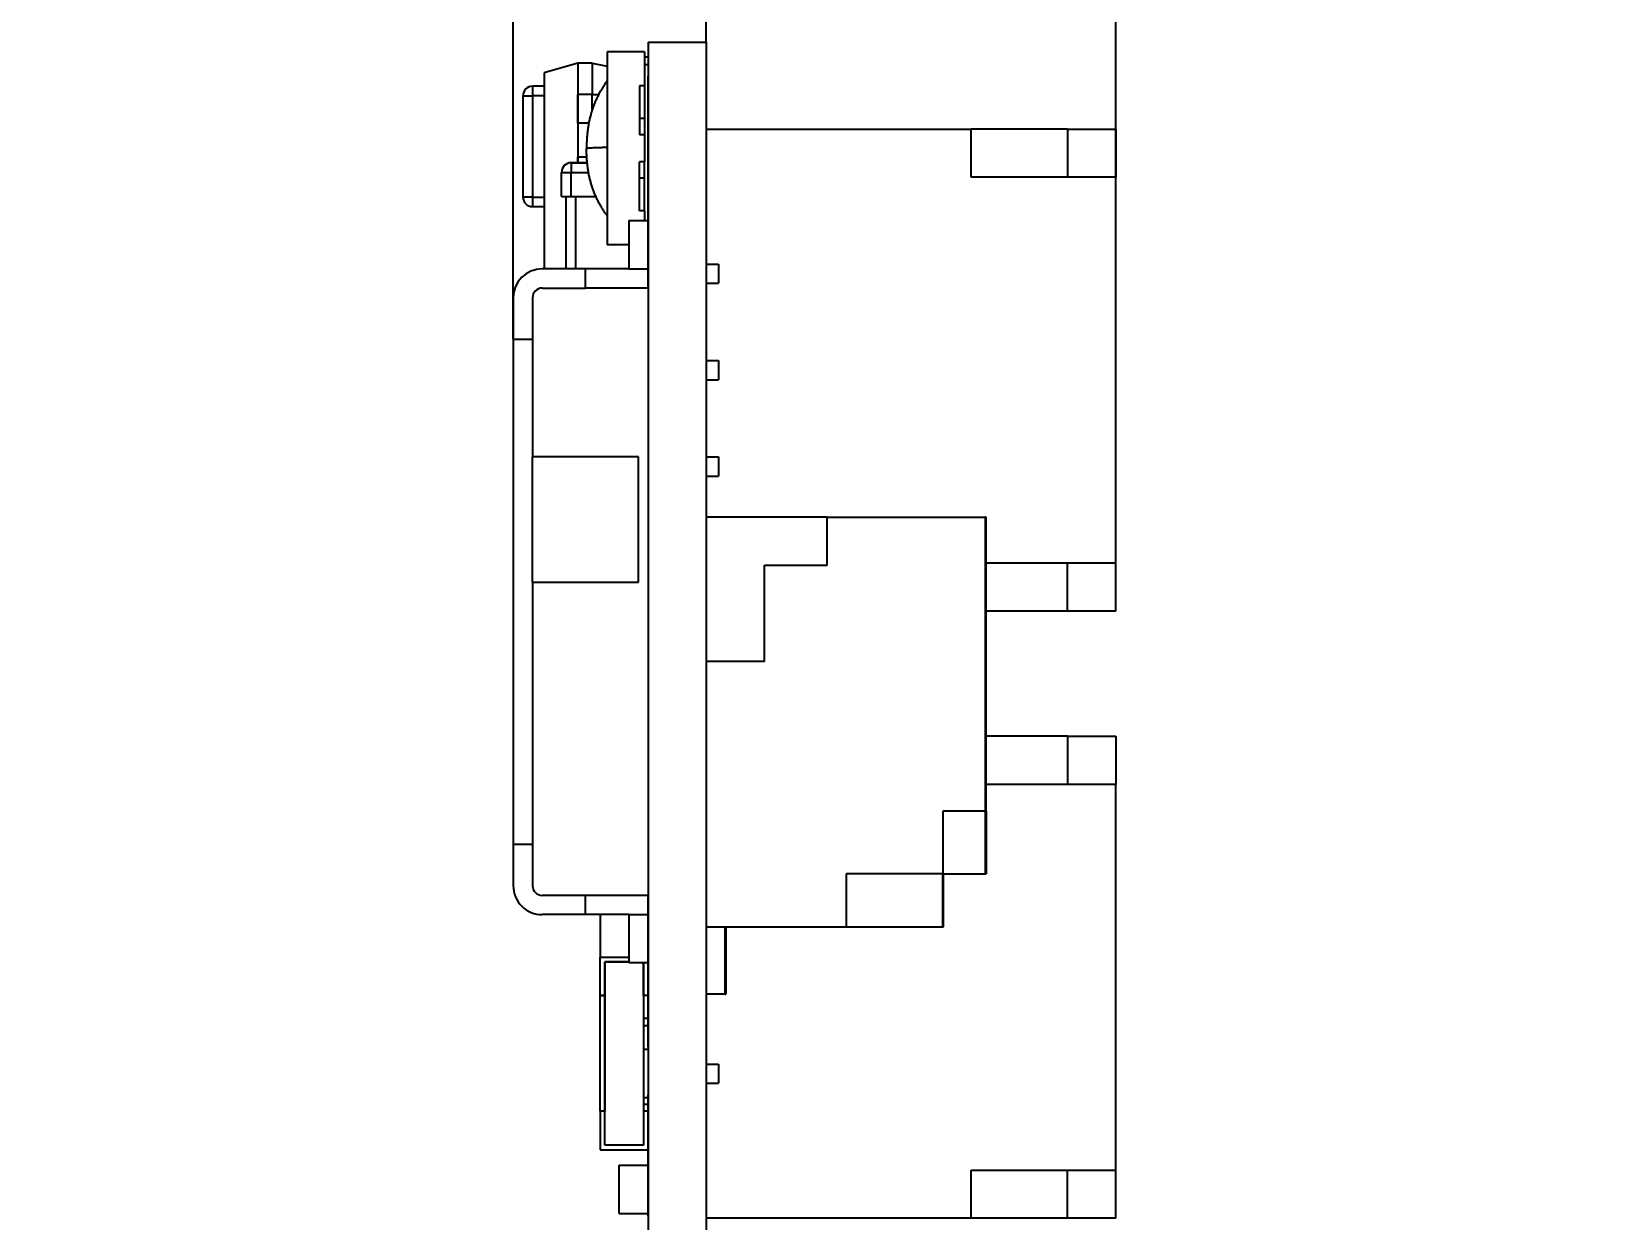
# Model space of a CAD drawing. Extents: x 89.7 to 173.2, y 85.9 to 138.5.
# Drawn here: x 156.97 to 173.22, y 110.72 to 123.06 of the extents above; entities that cross this region are included whole.
import ezdxf
from ezdxf.enums import TextEntityAlignment as Align

# ---------------------------------------------------------------- set-up
doc = ezdxf.new("R2010")
doc.units = 0
doc.layers.get('0').update_dxf_attribs({"linetype": 'CONTINUOUS'})
for name, color, linetype in [('Dimension008', 7, 'CONTINUOUS'), ('Dimension009', 7, 'CONTINUOUS'), ('View004', 7, 'CONTINUOUS')]:
    doc.layers.add(name, color=color, linetype=linetype)
doc.styles.get("Standard").update_dxf_attribs({"font": 'arial.ttf'})
doc.dimstyles.get("Standard").update_dxf_attribs({"dimscale": 0, "dimtxt": 2.5, "dimasz": 2.5, "dimexe": 1.25, "dimexo": 0.625, "dimtad": 1, "dimtxsty": 'STANDARD', "dimcen": 2.5, "dimazin": 3, "dimtfac": 1, "dimtmove": 0, "dimatfit": 3})

# ---------------------------------------------------------------- blocks, each defined once
blk = doc.blocks.new('*Dimension008')
at = {"color": 0}
for points in [[(158.975, 131.116), (158.975, 130.282), (163.975, 130.699)], [(173.225, 131.116), (173.225, 130.282), (168.225, 130.699)]]:
    blk.add_solid(points, dxfattribs=at)
at = {"layer": 'Dimension008'}
for p, q in [((163.975, 122.95), (163.975, 130.699)), ((168.225, 130.699), (163.975, 130.699)), ((168.225, 121.55), (168.225, 130.699))]:
    blk.add_line(p, q, dxfattribs=at)
blk.add_text('4.25', height=3.5, dxfattribs=at).set_placement((164.536, 130.699), align=Align.CENTER)
blk = doc.blocks.new('*Dimension009')
at = {"color": 0}
for points in [[(156.975, 135.367), (156.975, 134.533), (161.975, 134.95)], [(173.225, 135.367), (173.225, 134.533), (168.225, 134.95)]]:
    blk.add_solid(points, dxfattribs=at)
at = {"layer": 'Dimension009'}
for p, q in [((161.975, 119.87), (161.975, 134.95)), ((168.225, 134.95), (161.975, 134.95)), ((168.225, 119.87), (168.225, 134.95))]:
    blk.add_line(p, q, dxfattribs=at)
blk.add_text('6.25', height=3.5, dxfattribs=at).set_placement((165.1, 134.95), align=Align.CENTER)

msp = doc.modelspace()

# ---------------------------------------------------------------- linework, layer by layer
at = {"layer": 'View004'}
for p, q in [((163.375, 122.95), (163.975, 122.95)), ((163.375, 122.95), (163.375, 109.35)), ((163.375, 122.95), (163.975, 122.95)), ((163.375, 122.95), (163.375, 109.35)), ((163.375, 122.95), (163.375, 109.35)), ((163.975, 122.95), (163.975, 109.35)), ((163.975, 122.95), (163.975, 109.35)), ((162.645, 122.735), (162.295, 122.635)), ((162.645, 122.735), (162.295, 122.635)), ((162.795, 122.735), (162.645, 122.735)), ((162.645, 122.735), (162.645, 122.41)), ((162.795, 122.735), (162.645, 122.735)), ((162.645, 122.735), (162.645, 122.41)), ((162.795, 122.735), (162.95, 122.704)), ((162.795, 122.735), (162.795, 122.41)), ((162.795, 122.735), (162.95, 122.704)), ((162.795, 122.735), (162.795, 122.41)), ((163.335, 122.85), (162.95, 122.85)), ((162.95, 122.85), (162.95, 120.85)), ((163.335, 122.85), (162.95, 122.85)), ((162.95, 122.85), (162.95, 120.85)), ((163.335, 122.85), (163.335, 122.5)), ((163.335, 122.85), (163.335, 122.5)), ((163.335, 122.8), (163.375, 122.8)), ((163.335, 122.8), (163.375, 122.8)), ((163.335, 122.72), (163.375, 122.72)), ((163.335, 122.72), (163.375, 122.72)), ((162.295, 122.635), (162.295, 120.6)), ((162.295, 122.635), (162.295, 120.6)), ((163.375, 121.4), (163.375, 122.6)), ((163.375, 122.6), (163.375, 122.6)), ((163.375, 121.4), (163.375, 122.6)), ((163.375, 121.4), (163.375, 122.6)), ((163.375, 122.6), (163.375, 122.6)), ((163.375, 121.4), (163.375, 122.6)), ((162.075, 122.395), (162.075, 121.345)), ((162.075, 122.395), (162.075, 121.345)), ((162.295, 122.495), (162.175, 122.495)), ((162.295, 122.495), (162.175, 122.495)), ((162.175, 122.395), (162.175, 121.345)), ((162.295, 122.395), (162.175, 122.395)), ((162.175, 122.395), (162.175, 121.345)), ((162.295, 122.395), (162.175, 122.395)), ((162.645, 122.41), (162.645, 122.11)), ((162.645, 122.11), (162.645, 122.41)), ((162.645, 122.41), (162.645, 122.11)), ((162.645, 122.11), (162.645, 122.41)), ((162.795, 122.41), (162.861, 122.41)), ((162.795, 122.41), (162.861, 122.41)), ((162.795, 122.254), (162.795, 122.41)), ((162.795, 122.254), (162.795, 122.41)), ((163.335, 122.5), (163.285, 122.5)), ((163.285, 122.5), (163.285, 122.16)), ((163.335, 122.5), (163.285, 122.5)), ((163.285, 122.5), (163.285, 122.16)), ((163.335, 122.5), (163.335, 122.16)), ((163.335, 122.5), (163.335, 122.16)), ((163.975, 122.45), (163.975, 122.45)), ((163.975, 122.45), (163.975, 122.05)), ((163.975, 122.45), (163.975, 122.05)), ((163.975, 122.45), (163.975, 122.45)), ((163.975, 122.45), (163.975, 122.05)), ((163.975, 122.45), (163.975, 122.05)), ((162.645, 122.11), (162.645, 121.76)), ((162.645, 122.11), (162.645, 121.76)), ((163.285, 122.16), (163.285, 121.99)), ((163.335, 122.16), (163.285, 122.16)), ((163.285, 122.16), (163.285, 121.99)), ((163.335, 122.16), (163.285, 122.16)), ((163.335, 122.16), (163.335, 121.99)), ((163.335, 122.16), (163.335, 121.99)), ((163.975, 122.05), (166.725, 122.05)), ((163.975, 122.05), (166.725, 122.05)), ((166.725, 121.55), (166.725, 122.05)), ((167.725, 122.05), (166.725, 122.05)), ((166.725, 121.55), (166.725, 122.05)), ((167.725, 122.05), (166.725, 122.05)), ((167.725, 122.05), (168.225, 122.05)), ((167.725, 122.05), (167.725, 121.55)), ((167.725, 122.05), (168.225, 122.05)), ((167.725, 122.05), (167.725, 121.55)), ((168.225, 122.05), (168.225, 121.55)), ((168.225, 122.05), (168.225, 121.55)), ((163.335, 121.99), (163.285, 121.99)), ((163.335, 121.99), (163.285, 121.99)), ((163.335, 121.99), (163.335, 121.71)), ((163.335, 121.99), (163.335, 121.71)), ((162.645, 121.76), (162.645, 121.7)), ((162.645, 121.7), (162.645, 121.76)), ((162.645, 121.76), (162.645, 121.7)), ((162.645, 121.7), (162.645, 121.76)), ((162.475, 121.35), (162.475, 121.6)), ((162.475, 121.35), (162.475, 121.6)), ((162.475, 121.35), (162.475, 121.6)), ((162.475, 121.35), (162.475, 121.6)), ((162.475, 121.35), (162.475, 121.6)), ((162.475, 121.35), (162.475, 121.6)), ((162.742, 121.7), (162.575, 121.7)), ((162.575, 121.7), (162.742, 121.7)), ((162.742, 121.7), (162.575, 121.7)), ((162.575, 121.7), (162.742, 121.7)), ((162.742, 121.7), (162.575, 121.7)), ((162.575, 121.7), (162.742, 121.7)), ((162.742, 121.7), (162.575, 121.7)), ((162.575, 121.7), (162.742, 121.7)), ((162.742, 121.7), (162.575, 121.7)), ((162.575, 121.7), (162.742, 121.7)), ((162.742, 121.7), (162.575, 121.7)), ((162.575, 121.7), (162.742, 121.7)), ((162.575, 121.35), (162.575, 121.6)), ((162.575, 121.35), (162.575, 121.6)), ((162.575, 121.6), (162.756, 121.6)), ((162.575, 121.6), (162.756, 121.6)), ((162.575, 121.35), (162.575, 121.6)), ((162.575, 121.35), (162.575, 121.6)), ((162.575, 121.6), (162.756, 121.6)), ((162.575, 121.6), (162.756, 121.6)), ((162.575, 121.35), (162.575, 121.6)), ((162.575, 121.6), (162.756, 121.6)), ((162.575, 121.35), (162.575, 121.6)), ((162.575, 121.6), (162.756, 121.6)), ((163.335, 121.71), (163.285, 121.71)), ((163.285, 121.54), (163.285, 121.71)), ((163.335, 121.71), (163.285, 121.71)), ((163.285, 121.54), (163.285, 121.71)), ((163.335, 121.54), (163.335, 121.71)), ((163.335, 121.54), (163.335, 121.71)), ((168.225, 121.55), (166.725, 121.55)), ((168.225, 121.55), (166.725, 121.55)), ((168.225, 117.55), (168.225, 121.55)), ((168.225, 117.55), (168.225, 121.55)), ((163.335, 121.54), (163.285, 121.54)), ((163.285, 121.2), (163.285, 121.54)), ((163.335, 121.54), (163.285, 121.54)), ((163.285, 121.2), (163.285, 121.54)), ((163.335, 121.2), (163.335, 121.54)), ((163.335, 121.2), (163.335, 121.54)), ((163.375, 120.4), (163.375, 121.4)), ((163.375, 121.4), (163.375, 121.4)), ((163.375, 120.4), (163.375, 121.4)), ((163.375, 120.4), (163.375, 121.4)), ((163.375, 121.4), (163.375, 121.4)), ((163.375, 120.4), (163.375, 121.4)), ((162.175, 121.345), (162.295, 121.345)), ((162.175, 121.345), (162.295, 121.345)), ((162.175, 121.245), (162.295, 121.245)), ((162.175, 121.245), (162.295, 121.245)), ((162.525, 120.6), (162.525, 121.35)), ((162.525, 120.6), (162.525, 121.35)), ((162.575, 121.35), (162.832, 121.35)), ((162.575, 121.35), (162.832, 121.35)), ((162.575, 121.35), (162.832, 121.35)), ((162.575, 121.35), (162.832, 121.35)), ((162.575, 121.35), (162.832, 121.35)), ((162.575, 121.35), (162.832, 121.35)), ((162.625, 120.6), (162.625, 121.35)), ((162.625, 120.6), (162.625, 121.35)), ((163.175, 121.1), (163.175, 120.6)), ((163.175, 121.1), (163.375, 121.1)), ((163.175, 121.1), (163.175, 120.6)), ((163.175, 121.1), (163.375, 121.1)), ((163.335, 121.2), (163.285, 121.2)), ((163.335, 121.2), (163.285, 121.2)), ((163.335, 121.2), (163.335, 121.1)), ((163.335, 121.2), (163.335, 121.1)), ((163.375, 121.1), (163.375, 121.1)), ((163.375, 121.1), (163.375, 121.1)), ((163.175, 120.85), (162.95, 120.85)), ((163.175, 120.85), (162.95, 120.85)), ((163.975, 120.85), (163.975, 120.85)), ((163.975, 120.85), (163.975, 120.25)), ((163.975, 120.85), (163.975, 120.25)), ((163.975, 120.85), (163.975, 120.85)), ((163.975, 120.85), (163.975, 120.25)), ((163.975, 120.85), (163.975, 120.25)), ((162.725, 120.6), (162.275, 120.6)), ((162.725, 120.6), (162.275, 120.6)), ((163.175, 120.6), (162.725, 120.6)), ((163.175, 120.6), (162.725, 120.6)), ((162.725, 120.4), (162.725, 120.6)), ((162.725, 120.4), (162.725, 120.6)), ((163.175, 120.6), (163.375, 120.6)), ((163.175, 120.6), (163.375, 120.6)), ((163.375, 120.6), (163.375, 120.6)), ((163.375, 120.6), (163.375, 120.6)), ((163.975, 120.65), (163.975, 120.65)), ((163.975, 120.65), (164.105, 120.65)), ((163.975, 120.65), (163.975, 120.65)), ((163.975, 120.65), (164.105, 120.65)), ((164.105, 120.65), (164.105, 120.45)), ((164.105, 120.65), (164.105, 120.45)), ((163.975, 120.45), (163.975, 120.45)), ((163.975, 120.45), (164.105, 120.45)), ((163.975, 120.45), (163.975, 120.45)), ((163.975, 120.45), (164.105, 120.45)), ((161.975, 120.3), (161.975, 119.87)), ((161.975, 120.3), (161.975, 119.87)), ((162.175, 120.3), (162.175, 119.87)), ((162.175, 120.3), (162.175, 119.87)), ((162.275, 120.4), (162.725, 120.4)), ((162.275, 120.4), (162.725, 120.4)), ((163.375, 120.4), (162.725, 120.4)), ((163.375, 120.4), (162.725, 120.4)), ((163.375, 120.4), (163.375, 120.4)), ((163.375, 120.4), (163.375, 120.4)), ((163.375, 120.4), (163.375, 120.4)), ((163.375, 120.4), (163.375, 120.4)), ((163.975, 120.25), (163.975, 120.25)), ((163.975, 120.25), (163.975, 120.25)), ((161.975, 119.87), (161.975, 114.63)), ((161.975, 119.87), (161.975, 114.63)), ((161.975, 119.87), (162.175, 119.87)), ((161.975, 119.87), (162.175, 119.87)), ((162.175, 119.87), (162.175, 118.65)), ((162.175, 119.87), (162.175, 118.65)), ((163.975, 119.85), (163.975, 119.85)), ((163.975, 119.85), (163.975, 119.25)), ((163.975, 119.85), (163.975, 119.25)), ((163.975, 119.85), (163.975, 119.85)), ((163.975, 119.85), (163.975, 119.25)), ((163.975, 119.85), (163.975, 119.25)), ((163.975, 119.65), (163.975, 119.65)), ((163.975, 119.65), (164.105, 119.65)), ((163.975, 119.65), (163.975, 119.65)), ((163.975, 119.65), (164.105, 119.65)), ((164.105, 119.65), (164.105, 119.45)), ((164.105, 119.65), (164.105, 119.45)), ((163.975, 119.45), (163.975, 119.45)), ((163.975, 119.45), (164.105, 119.45)), ((163.975, 119.45), (163.975, 119.45)), ((163.975, 119.45), (164.105, 119.45)), ((163.975, 119.25), (163.975, 119.25)), ((163.975, 119.25), (163.975, 119.25)), ((163.975, 118.85), (163.975, 118.85)), ((163.975, 118.85), (163.975, 118.25)), ((163.975, 118.85), (163.975, 118.25)), ((163.975, 118.85), (163.975, 118.85)), ((163.975, 118.85), (163.975, 118.25)), ((163.975, 118.85), (163.975, 118.25)), ((163.275, 118.65), (162.175, 118.65)), ((162.175, 117.35), (162.175, 118.65)), ((163.275, 118.65), (162.175, 118.65)), ((162.175, 117.35), (162.175, 118.65)), ((163.275, 117.35), (163.275, 118.65)), ((163.275, 117.35), (163.275, 118.65)), ((163.975, 118.65), (163.975, 118.65)), ((163.975, 118.65), (164.105, 118.65)), ((163.975, 118.65), (163.975, 118.65)), ((163.975, 118.65), (164.105, 118.65)), ((164.105, 118.65), (164.105, 118.45)), ((164.105, 118.65), (164.105, 118.45)), ((163.975, 118.45), (163.975, 118.45)), ((163.975, 118.45), (164.105, 118.45)), ((163.975, 118.45), (163.975, 118.45)), ((163.975, 118.45), (164.105, 118.45)), ((163.975, 118.25), (163.975, 118.25)), ((163.975, 118.25), (163.975, 118.25)), ((163.975, 118.075), (163.975, 118.075)), ((163.975, 118.075), (163.975, 116.475)), ((163.975, 118.075), (163.975, 116.475)), ((163.975, 118.075), (163.975, 118.075)), ((163.975, 118.075), (163.975, 116.475)), ((163.975, 118.075), (163.975, 116.475)), ((163.98, 118.025), (163.975, 118.025)), ((163.975, 118.025), (163.975, 118.025)), ((163.98, 118.025), (163.975, 118.025)), ((163.975, 118.025), (163.975, 118.025)), ((165.23, 118.025), (163.98, 118.025)), ((165.23, 118.025), (163.98, 118.025)), ((165.23, 118.025), (166.87, 118.025)), ((165.23, 117.525), (165.23, 118.025)), ((165.23, 118.025), (166.87, 118.025)), ((165.23, 117.525), (165.23, 118.025)), ((166.87, 118.025), (166.87, 114.974)), ((166.88, 118.025), (166.87, 118.025)), ((166.87, 118.025), (166.87, 114.974)), ((166.88, 118.025), (166.87, 118.025)), ((166.88, 114.974), (166.88, 118.025)), ((166.88, 114.974), (166.88, 118.025)), ((164.58, 116.525), (164.58, 117.525)), ((164.58, 117.525), (165.23, 117.525)), ((164.58, 116.525), (164.58, 117.525)), ((164.58, 117.525), (165.23, 117.525)), ((166.88, 117.55), (168.225, 117.55)), ((166.88, 117.55), (168.225, 117.55)), ((167.725, 117.05), (167.725, 117.55)), ((167.725, 117.05), (167.725, 117.55)), ((168.225, 117.05), (168.225, 117.55)), ((168.225, 117.05), (168.225, 117.55)), ((162.175, 117.35), (163.275, 117.35)), ((162.175, 117.35), (163.275, 117.35)), ((162.175, 117.35), (162.175, 114.63)), ((162.175, 117.35), (162.175, 114.63)), ((167.725, 117.05), (166.88, 117.05)), ((167.725, 117.05), (166.88, 117.05)), ((168.225, 117.05), (167.725, 117.05)), ((168.225, 117.05), (167.725, 117.05)), ((164.58, 116.525), (163.975, 116.525)), ((163.975, 116.525), (163.975, 116.525)), ((164.58, 116.525), (163.975, 116.525)), ((163.975, 116.525), (163.975, 116.525)), ((163.975, 116.475), (163.975, 116.475)), ((163.975, 116.475), (163.975, 116.475)), ((167.725, 115.75), (166.88, 115.75)), ((167.725, 115.75), (166.88, 115.75)), ((167.725, 115.75), (168.225, 115.75)), ((167.725, 115.75), (167.725, 115.25)), ((167.725, 115.75), (168.225, 115.75)), ((167.725, 115.75), (167.725, 115.25)), ((168.225, 115.75), (168.225, 115.25)), ((168.225, 115.75), (168.225, 115.25)), ((168.225, 115.25), (166.88, 115.25)), ((168.225, 115.25), (166.88, 115.25)), ((168.225, 111.25), (168.225, 115.25)), ((168.225, 111.25), (168.225, 115.25)), ((166.87, 114.974), (166.43, 114.974)), ((166.43, 114.974), (166.43, 114.325)), ((166.87, 114.974), (166.43, 114.974)), ((166.43, 114.974), (166.43, 114.325)), ((166.87, 114.974), (166.87, 114.325)), ((166.87, 114.974), (166.88, 114.974)), ((166.87, 114.974), (166.87, 114.325)), ((166.87, 114.974), (166.88, 114.974)), ((166.88, 114.974), (166.88, 114.325)), ((166.88, 114.974), (166.88, 114.325)), ((161.975, 114.63), (161.975, 114.2)), ((161.975, 114.63), (161.975, 114.2)), ((161.975, 114.63), (162.175, 114.63)), ((161.975, 114.63), (162.175, 114.63)), ((162.175, 114.63), (162.175, 114.2)), ((162.175, 114.63), (162.175, 114.2)), ((166.43, 114.325), (165.43, 114.325)), ((165.43, 114.325), (165.43, 113.775)), ((166.43, 114.325), (165.43, 114.325)), ((165.43, 114.325), (165.43, 113.775)), ((166.43, 114.325), (166.87, 114.325)), ((166.43, 113.775), (166.43, 114.325)), ((166.43, 114.325), (166.87, 114.325)), ((166.43, 113.775), (166.43, 114.325)), ((166.44, 113.775), (166.44, 114.325)), ((166.44, 113.775), (166.44, 114.325)), ((166.87, 114.325), (166.88, 114.325)), ((166.87, 114.325), (166.88, 114.325)), ((162.725, 114.1), (162.275, 114.1)), ((162.725, 114.1), (162.275, 114.1)), ((162.725, 113.9), (162.725, 114.1)), ((163.375, 114.1), (162.725, 114.1)), ((162.725, 113.9), (162.725, 114.1)), ((163.375, 114.1), (162.725, 114.1)), ((163.375, 113.1), (163.375, 114.1)), ((163.375, 114.1), (163.375, 114.1)), ((163.375, 113.1), (163.375, 114.1)), ((163.375, 113.1), (163.375, 114.1)), ((163.375, 114.1), (163.375, 114.1)), ((163.375, 113.1), (163.375, 114.1)), ((163.375, 114.1), (163.375, 114.1)), ((163.375, 114.1), (163.375, 114.1)), ((162.725, 113.9), (162.275, 113.9)), ((162.725, 113.9), (162.275, 113.9)), ((163.175, 113.9), (162.725, 113.9)), ((163.175, 113.9), (162.725, 113.9)), ((162.875, 113.9), (162.875, 113.46)), ((162.875, 113.9), (162.875, 113.46)), ((163.175, 113.9), (163.175, 113.4)), ((163.175, 113.9), (163.175, 113.4)), ((163.175, 113.9), (163.375, 113.9)), ((163.175, 113.9), (163.375, 113.9)), ((163.375, 113.9), (163.375, 113.9)), ((163.375, 113.9), (163.375, 113.9)), ((163.975, 113.775), (163.975, 112.775)), ((163.975, 113.775), (163.975, 112.775)), ((163.975, 113.775), (163.975, 112.775)), ((163.975, 113.775), (163.975, 112.775)), ((163.975, 113.775), (165.43, 113.775)), ((163.975, 113.775), (165.43, 113.775)), ((164.17, 113.775), (164.17, 113.075)), ((164.17, 113.775), (164.17, 113.075)), ((164.18, 113.775), (164.18, 113.075)), ((164.18, 113.775), (164.18, 113.075)), ((165.43, 113.775), (166.43, 113.775)), ((165.43, 113.775), (166.43, 113.775)), ((166.43, 113.775), (166.44, 113.775)), ((166.43, 113.775), (166.44, 113.775)), ((162.875, 113.06), (162.875, 113.46)), ((162.875, 113.46), (163.175, 113.46)), ((162.875, 113.06), (162.875, 113.46)), ((162.875, 113.46), (163.175, 113.46)), ((163.175, 113.41), (162.925, 113.41)), ((162.925, 113.41), (162.925, 113.06)), ((162.925, 111.51), (162.925, 113.41)), ((162.925, 113.41), (163.175, 113.41)), ((163.175, 113.41), (162.925, 113.41)), ((162.925, 113.41), (162.925, 113.06)), ((162.925, 111.51), (162.925, 113.41)), ((162.925, 113.41), (163.175, 113.41)), ((163.375, 113.4), (163.175, 113.4)), ((163.375, 113.4), (163.175, 113.4)), ((163.325, 113.06), (163.325, 113.4)), ((163.325, 113.4), (163.325, 111.51)), ((163.325, 113.06), (163.325, 113.4)), ((163.325, 113.4), (163.325, 111.51)), ((163.375, 113.4), (163.375, 113.4)), ((163.375, 113.4), (163.375, 113.4)), ((162.925, 113.06), (162.875, 113.06)), ((162.875, 111.86), (162.875, 113.06)), ((162.875, 113.06), (162.925, 113.06)), ((162.925, 113.06), (162.875, 113.06)), ((162.875, 111.86), (162.875, 113.06)), ((162.875, 113.06), (162.925, 113.06)), ((162.925, 113.06), (162.925, 111.86)), ((162.925, 113.06), (162.925, 111.86)), ((163.375, 113.06), (163.325, 113.06)), ((163.375, 113.06), (163.325, 113.06)), ((163.375, 113.1), (163.375, 113.1)), ((163.375, 112.96), (163.375, 113.1)), ((163.375, 112.96), (163.375, 113.1)), ((163.375, 113.1), (163.375, 113.1)), ((163.375, 112.96), (163.375, 113.1)), ((163.375, 112.96), (163.375, 113.1)), ((163.375, 112.96), (163.375, 112.96)), ((163.375, 112.825), (163.375, 112.96)), ((163.375, 112.825), (163.375, 112.96)), ((163.375, 112.96), (163.375, 112.96)), ((163.375, 112.825), (163.375, 112.96)), ((163.375, 112.825), (163.375, 112.96)), ((164.17, 113.075), (163.975, 113.075)), ((163.975, 113.075), (163.975, 113.075)), ((164.17, 113.075), (163.975, 113.075)), ((163.975, 113.075), (163.975, 113.075)), ((164.17, 113.075), (164.18, 113.075)), ((164.17, 113.075), (164.18, 113.075)), ((163.325, 112.825), (163.375, 112.825)), ((163.325, 112.825), (163.375, 112.825)), ((163.375, 112.825), (163.375, 112.825)), ((163.375, 112.525), (163.375, 112.825)), ((163.375, 112.525), (163.375, 112.825)), ((163.375, 112.825), (163.375, 112.825)), ((163.375, 112.825), (163.375, 112.825)), ((163.375, 112.825), (163.375, 112.825)), ((163.375, 112.525), (163.375, 112.825)), ((163.375, 112.525), (163.375, 112.825)), ((163.975, 112.775), (163.975, 112.775)), ((163.975, 112.775), (163.975, 112.775)), ((163.325, 112.75), (163.375, 112.75)), ((163.325, 112.75), (163.375, 112.75)), ((163.375, 112.75), (163.375, 112.75)), ((163.375, 112.75), (163.375, 112.75)), ((163.375, 112.5), (163.325, 112.5)), ((163.375, 112.5), (163.325, 112.5)), ((163.375, 112.525), (163.375, 112.525)), ((163.375, 112.525), (163.375, 112.525)), ((163.975, 112.55), (163.975, 112.55)), ((163.975, 112.55), (163.975, 111.95)), ((163.975, 112.55), (163.975, 111.95)), ((163.975, 112.55), (163.975, 112.55)), ((163.975, 112.55), (163.975, 111.95)), ((163.975, 112.55), (163.975, 111.95)), ((163.975, 112.35), (163.975, 112.35)), ((163.975, 112.35), (164.105, 112.35)), ((163.975, 112.35), (163.975, 112.35)), ((163.975, 112.35), (164.105, 112.35)), ((164.105, 112.35), (164.105, 112.15)), ((164.105, 112.35), (164.105, 112.15)), ((163.975, 112.15), (163.975, 112.15)), ((163.975, 112.15), (164.105, 112.15)), ((163.975, 112.15), (163.975, 112.15)), ((163.975, 112.15), (164.105, 112.15)), ((163.375, 112), (163.325, 112)), ((163.375, 112), (163.325, 112)), ((163.375, 111.96), (163.375, 112.03)), ((163.375, 112.03), (163.375, 112.03)), ((163.375, 111.96), (163.375, 112.03)), ((163.375, 111.96), (163.375, 112.03)), ((163.375, 112.03), (163.375, 112.03)), ((163.375, 111.96), (163.375, 112.03)), ((163.375, 112), (163.375, 112)), ((163.375, 112), (163.375, 112)), ((162.925, 111.86), (162.875, 111.86)), ((162.875, 111.86), (162.875, 111.46)), ((162.925, 111.86), (162.875, 111.86)), ((162.925, 111.86), (162.875, 111.86)), ((162.875, 111.86), (162.875, 111.46)), ((162.925, 111.86), (162.875, 111.86)), ((162.925, 111.51), (162.925, 111.86)), ((162.925, 111.51), (162.925, 111.86)), ((163.375, 111.93), (163.325, 111.93)), ((163.375, 111.93), (163.325, 111.93)), ((163.375, 111.86), (163.325, 111.86)), ((163.325, 111.86), (163.325, 111.51)), ((163.375, 111.86), (163.325, 111.86)), ((163.325, 111.86), (163.325, 111.51)), ((163.375, 110.96), (163.375, 111.96)), ((163.375, 111.96), (163.375, 111.96)), ((163.375, 110.96), (163.375, 111.96)), ((163.375, 110.96), (163.375, 111.96)), ((163.375, 111.96), (163.375, 111.96)), ((163.375, 110.96), (163.375, 111.96)), ((163.375, 111.93), (163.375, 111.93)), ((163.375, 111.93), (163.375, 111.93)), ((163.975, 111.95), (163.975, 111.95)), ((163.975, 111.95), (163.975, 111.95)), ((163.325, 111.51), (162.925, 111.51)), ((163.325, 111.51), (162.925, 111.51)), ((163.325, 111.51), (162.925, 111.51)), ((163.325, 111.51), (162.925, 111.51)), ((162.875, 111.46), (163.375, 111.46)), ((162.875, 111.46), (163.375, 111.46)), ((163.075, 110.8), (163.075, 111.3)), ((163.075, 111.3), (163.375, 111.3)), ((163.075, 110.8), (163.075, 111.3)), ((163.075, 111.3), (163.375, 111.3)), ((163.375, 111.3), (163.375, 111.3)), ((163.375, 111.3), (163.375, 111.3)), ((166.725, 111.25), (168.225, 111.25)), ((166.725, 110.75), (166.725, 111.25)), ((166.725, 111.25), (168.225, 111.25)), ((166.725, 110.75), (166.725, 111.25)), ((167.725, 110.75), (167.725, 111.25)), ((167.725, 110.75), (167.725, 111.25)), ((168.225, 110.75), (168.225, 111.25)), ((168.225, 110.75), (168.225, 111.25)), ((163.375, 110.96), (163.375, 110.96)), ((163.375, 110.775), (163.375, 110.96)), ((163.375, 110.775), (163.375, 110.96)), ((163.375, 110.96), (163.375, 110.96)), ((163.375, 110.775), (163.375, 110.96)), ((163.375, 110.775), (163.375, 110.96)), ((163.075, 110.8), (163.375, 110.8)), ((163.075, 110.8), (163.375, 110.8)), ((163.375, 110.8), (163.375, 110.8)), ((163.375, 110.8), (163.375, 110.8)), ((163.375, 110.775), (163.375, 110.775)), ((163.375, 110.775), (163.375, 110.775)), ((163.975, 110.75), (163.975, 110.5)), ((163.975, 110.75), (163.975, 110.5)), ((163.975, 110.75), (163.975, 110.5)), ((163.975, 110.75), (163.975, 110.5)), ((166.725, 110.75), (163.975, 110.75)), ((166.725, 110.75), (163.975, 110.75)), ((167.725, 110.75), (166.725, 110.75)), ((167.725, 110.75), (166.725, 110.75)), ((168.225, 110.75), (167.725, 110.75)), ((168.225, 110.75), (167.725, 110.75))]:
    msp.add_line(p, q, dxfattribs=at)
for centre, radius, start, end in [((162.175, 122.395), 0.1, 90, 180), ((162.175, 122.395), 0.1, 90, 180), ((162.175, 122.395), 0.1, 90, 180), ((162.175, 122.395), 0.1, 90, 180), ((162.575, 121.6), 0.1, 90, 180), ((162.575, 121.6), 0.1, 90, 180), ((162.575, 121.6), 0.1, 90, -180), ((162.575, 121.6), 0.1, 90, -180), ((162.575, 121.6), 0.1, 90, -180), ((162.575, 121.6), 0.1, 90, -180), ((162.575, 121.6), 0.1, 90, 180), ((162.575, 121.6), 0.1, 90, 180), ((162.175, 121.345), 0.1, 180, -90), ((162.175, 121.345), 0.1, 180, -90), ((162.175, 121.345), 0.1, 180, -90), ((162.175, 121.345), 0.1, 180, -90), ((162.275, 120.3), 0.3, 90, -180), ((162.275, 120.3), 0.3, 90, -180), ((162.275, 120.3), 0.1, 90, -180), ((162.275, 120.3), 0.1, 90, -180), ((162.275, 114.2), 0.1, 180, -90), ((162.275, 114.2), 0.1, 180, -90)]:
    msp.add_arc(centre, radius, start, end, dxfattribs=at)
msp.add_ellipse((162.275, 114.2), major_axis=(0.245, -0.173), ratio=1, start_param=3.75707, end_param=5.32787, dxfattribs=at)
msp.add_ellipse((162.275, 114.2), major_axis=(0.245, -0.173), ratio=1, start_param=3.75707, end_param=5.32787, dxfattribs=at)
for points in [[(162.95, 122.55), (162.764, 122.302), (162.74, 121.972), (162.738, 121.942), (162.736, 121.912), (162.736, 121.883), (162.735, 121.855)], [(162.95, 122.55), (162.764, 122.302), (162.74, 121.972), (162.738, 121.942), (162.736, 121.912), (162.736, 121.883), (162.735, 121.855)], [(162.95, 121.15), (162.764, 121.398), (162.74, 121.728), (162.738, 121.758), (162.736, 121.788), (162.736, 121.817), (162.735, 121.845)], [(162.95, 121.15), (162.764, 121.398), (162.74, 121.728), (162.738, 121.758), (162.736, 121.788), (162.736, 121.817), (162.735, 121.845)]]:
    msp.add_open_spline(points, degree=2, knots=[0, 0, 0, 0.786392, 0.786392, 0.858086, 0.858086, 1, 1, 1], dxfattribs=at)
for points, degree in [([(162.075, 122.395), (162.074, 122.395), (162.122, 122.395), (162.175, 122.395)], 3), ([(162.075, 122.395), (162.074, 122.395), (162.122, 122.395), (162.175, 122.395)], 3), ([(162.175, 122.495), (162.175, 122.496), (162.175, 122.448), (162.175, 122.395)], 3), ([(162.175, 122.495), (162.175, 122.496), (162.175, 122.448), (162.175, 122.395)], 3), ([(162.795, 122.41), (162.715, 122.41), (162.643, 122.41), (162.645, 122.41)], 3), ([(162.795, 122.41), (162.715, 122.41), (162.643, 122.41), (162.645, 122.41)], 3), ([(162.758, 122.11), (162.693, 122.11), (162.644, 122.11), (162.645, 122.11)], 3), ([(162.758, 122.11), (162.693, 122.11), (162.644, 122.11), (162.645, 122.11)], 3), ([(162.737, 121.76), (162.682, 121.76), (162.644, 121.76), (162.645, 121.76)], 3), ([(162.737, 121.76), (162.682, 121.76), (162.644, 121.76), (162.645, 121.76)], 3), ([(162.735, 121.85), (162.735, 121.857), (162.95, 121.862)], 2), ([(162.735, 121.85), (162.735, 121.857), (162.95, 121.862)], 2), ([(162.735, 121.85), (162.735, 121.85)], 1), ([(162.735, 121.85), (162.735, 121.85)], 1), ([(162.475, 121.6), (162.474, 121.6), (162.522, 121.6), (162.575, 121.6)], 3), ([(162.475, 121.6), (162.474, 121.6), (162.522, 121.6), (162.575, 121.6)], 3), ([(162.475, 121.6), (162.474, 121.6), (162.522, 121.6), (162.575, 121.6)], 3), ([(162.475, 121.6), (162.474, 121.6), (162.522, 121.6), (162.575, 121.6)], 3), ([(162.475, 121.6), (162.474, 121.6), (162.522, 121.6), (162.575, 121.6)], 3), ([(162.475, 121.6), (162.474, 121.6), (162.522, 121.6), (162.575, 121.6)], 3), ([(162.575, 121.7), (162.575, 121.701), (162.575, 121.653), (162.575, 121.6)], 3), ([(162.575, 121.7), (162.575, 121.701), (162.575, 121.653), (162.575, 121.6)], 3), ([(162.575, 121.7), (162.575, 121.701), (162.575, 121.653), (162.575, 121.6)], 3), ([(162.575, 121.7), (162.575, 121.701), (162.575, 121.653), (162.575, 121.6)], 3), ([(162.575, 121.7), (162.575, 121.701), (162.575, 121.653), (162.575, 121.6)], 3), ([(162.575, 121.7), (162.575, 121.701), (162.575, 121.653), (162.575, 121.6)], 3), ([(162.175, 121.345), (162.122, 121.345), (162.074, 121.345), (162.075, 121.345)], 3), ([(162.175, 121.345), (162.122, 121.345), (162.074, 121.345), (162.075, 121.345)], 3), ([(162.175, 121.345), (162.175, 121.292), (162.175, 121.244), (162.175, 121.245)], 3), ([(162.175, 121.345), (162.175, 121.292), (162.175, 121.244), (162.175, 121.245)], 3), ([(162.475, 121.35), (162.474, 121.35), (162.522, 121.35), (162.575, 121.35)], 3), ([(162.475, 121.35), (162.474, 121.35), (162.522, 121.35), (162.575, 121.35)], 3), ([(162.475, 121.35), (162.474, 121.35), (162.522, 121.35), (162.575, 121.35)], 3), ([(162.475, 121.35), (162.474, 121.35), (162.522, 121.35), (162.575, 121.35)], 3), ([(162.475, 121.35), (162.474, 121.35), (162.522, 121.35), (162.575, 121.35)], 3), ([(162.475, 121.35), (162.474, 121.35), (162.522, 121.35), (162.575, 121.35)], 3)]:
    msp.add_open_spline(points, degree=degree, dxfattribs=at)

# ---------------------------------------------------------------- dimensions: what is measured, and where the dimension line sits
at = {"layer": 'Dimension008'}
dim = msp.add_linear_dim(base=(164.536, 130.699), p1=(168.225, 121.55), p2=(163.975, 122.95), text='4.25', dimstyle='STANDARD', dxfattribs=at)
dim.commit()
dim.dimension.update_dxf_attribs({"geometry": '*Dimension008', "text_midpoint": (166.1, 125.95)})
at = {"layer": 'Dimension009'}
dim = msp.add_linear_dim(base=(165.1, 134.95), p1=(168.225, 119.87), p2=(161.975, 119.87), text='6.25', dimstyle='STANDARD', dxfattribs=at)
dim.commit()
dim.dimension.update_dxf_attribs({"geometry": '*Dimension009', "text_midpoint": (165.1, 129.95)})

doc.saveas('drawing.dxf')
